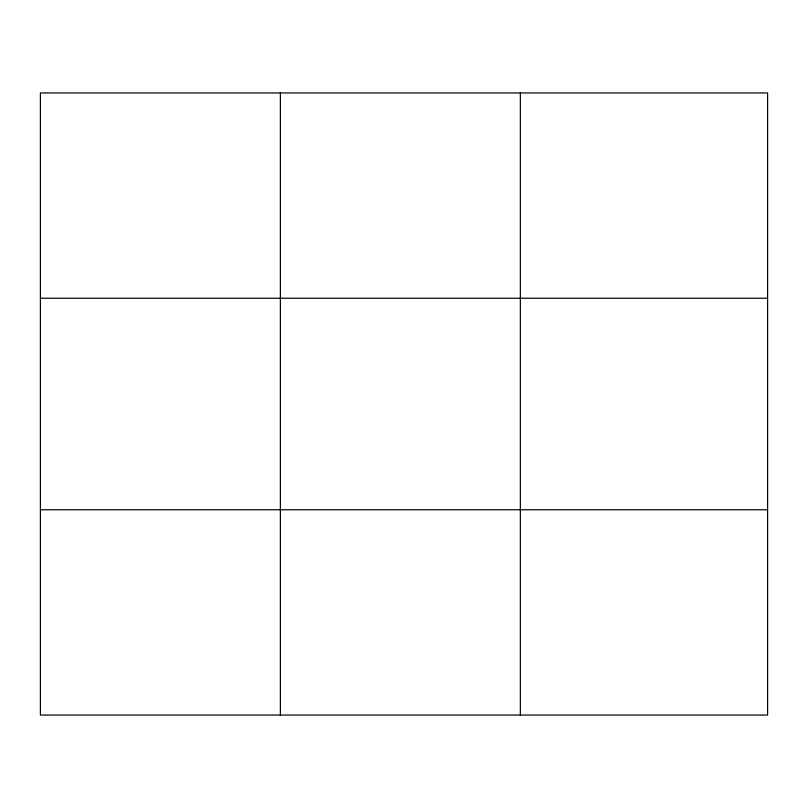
<?xml version="1.0" encoding="UTF-8"?>
<svg xmlns="http://www.w3.org/2000/svg" width="808" height="808" viewBox="0 0 808 808"><rect width="100%" height="100%" fill="white"/><g stroke="black" fill="none" stroke-linecap="round" stroke-linejoin="round"><path stroke-width="1.21" d="M280.376 92.95L280.376 715.05M520.352 92.95L520.352 715.05M767.6 298.243L767.6 92.95L40.4 92.95L40.4 715.05L767.6 715.05L767.6 298.243L40.4 298.243M40.4 509.757L767.6 509.757"/></g></svg>
